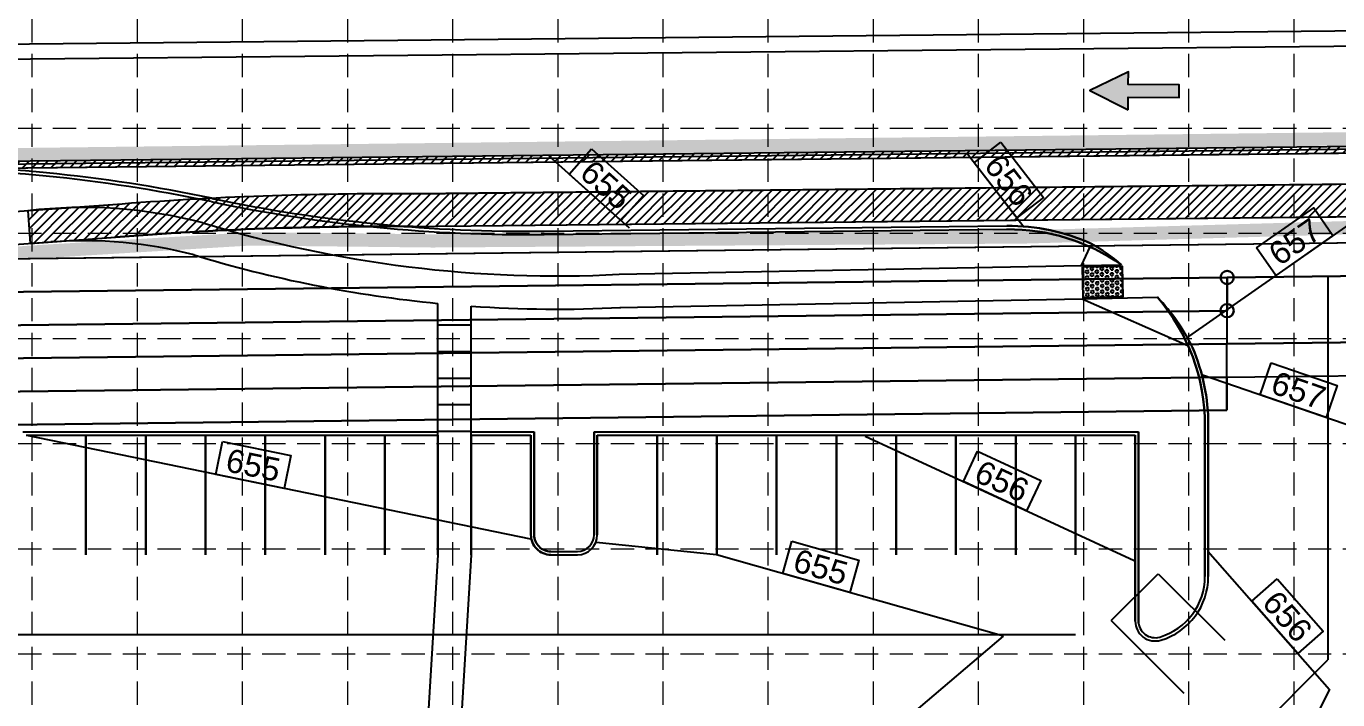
# Model space of a CAD drawing. Header units: feet. Extents: x -1048 to -33, y 2514 to 3149.
# Drawn here: x -636.3 to -438.8, y 2919.4 to 3020.8 of the extents above; entities that cross this region are included whole.
import ezdxf
from ezdxf.enums import TextEntityAlignment as Align

# ---------------------------------------------------------------- set-up
doc = ezdxf.new("R2010")
doc.units = ezdxf.units.FT
doc.header["$LTSCALE"] = 20
doc.header["$MEASUREMENT"] = 0
for name, pattern in [('DASHED', [0.75, 0.5, -0.25]), ('HIDDEN', [0.375, 0.25, -0.125]), ('HIDDEN2', [0.1875, 0.125, -0.0625]), ('PHANTOM2', [1.25, 0.625, -0.125, 0.125, -0.125, 0.125, -0.125])]:
    doc.linetypes.add(name, pattern=pattern)
for name, color, linetype in [('1 PROPOSED CONTOURS', 36, 'Continuous'), ('ARROWS', 252, 'Continuous'), ('BOUNDARY', 4, 'PHANTOM2'), ('E_CONC', 7, 'Continuous'), ('E_CURB', 7, 'Continuous'), ('E_GUT', 8, 'HIDDEN2'), ('EX_ESMT_UTIL', 3, 'HIDDEN2'), ('EX_ROW_DED', 2, 'HIDDEN2'), ('EX_STM_SEW', 8, 'HIDDEN'), ('GRID', 254, 'HIDDEN'), ('LIMITS OF DISTURBANCE', 1, 'HIDDEN'), ('P_CONTOUR', 1, 'Continuous'), ('P_CONTOUR_FOOT', 1, 'Continuous'), ('P_CURB', 2, 'Continuous'), ('P_DEDICATION', 1, 'PHANTOM2'), ('P_ESMT_LAND', 3, 'HIDDEN'), ('P_ESMT_SEW', 2, 'HIDDEN'), ('P_ESMT_WATER', 3, 'HIDDEN2'), ('P_GUT', 7, 'Continuous'), ('P_LOT_LINE', 5, 'PHANTOM2'), ('P_RAMP', 7, 'Continuous'), ('P_SIDEWALK', 2, 'Continuous'), ('P_STRIPE', 7, 'HIDDEN'), ('P_WALK', 2, 'Continuous'), ('P_WALK_JNT', 7, 'Continuous'), ('SAWCUT', 220, 'Continuous'), ('SILT FENCE', 200, 'Continuous')]:
    doc.layers.add(name, color=color, linetype=linetype)
doc.styles.get("Standard").update_dxf_attribs({"font": 'ARIAL.TTF'})

# ---------------------------------------------------------------- blocks, each defined once
blk = doc.blocks.new('arrow')
blk.add_lwpolyline([(-67.00679329302966, -25.35842018353742), (-59.3270347441985, -25.41938721699262), (-59.57091179542658, -56.1384215279777), (-51.89114823905948, -56.19938584448118), (-51.64727869913713, -25.48035696739953), (-43.96752265407486, -25.54132400085473), (-55.30425519266737, -2.410587189246144), (-67.00678578172392, -25.35840795725562)], close=True)
at = {"color": 254}
for points in [[(-43.96751955730906, -25.54132267721434), (-67.00679354271597, -25.35841771446121), (-55.30425158724847, -2.410596210431322), (-67.00679354271597, -25.35841771446121)], [(-59.57090883123692, -56.13841801592571), (-51.89115083610795, -56.19938633684342), (-59.32703554756517, -25.41938603537892), (-51.64727755243712, -25.48035435629663)]]:
    blk.add_solid(points, dxfattribs=at)

msp = doc.modelspace()

# ---------------------------------------------------------------- hatches: boundary and pattern name
at = {"layer": 'P_RAMP', "linetype": 'Continuous'}
h = msp.add_hatch(dxfattribs=at)
h.set_pattern_fill('HEX', scale=2, angle=1.119606519480838, style=0)
h.set_pattern_definition([(1.119606519480838, (163.9137248739942, 105.1848379410317), (-0.008460884827372337, 0.432930033055318), [0.25, -0.5]), (121.1196065194808, (163.9137248739942, 105.1848379410317), (-0.370697964273456, -0.2237923577266577), [0.2499999999999999, -0.4999999999999997]), (61.11960651948083, (164.1636771450567, 105.1897228351631), (-0.3791588491008283, 0.2091376753286603), [0.25, -0.5])])
h.paths.add_polyline_path([(-477.2686200245186, 2984.519818435831), (-471.2735364456624, 2984.636982198605), (-471.1830776093775, 2980.008347276606), (-477.1781611882336, 2979.891183513831)])
at = {"layer": 'SAWCUT', "linetype": 'Continuous'}
h = msp.add_hatch(dxfattribs=at)
h.set_pattern_fill('ANSI31', color=252, scale=8, style=0)
h.set_pattern_definition([(45, (2.431345984776272, -9.928449493265362), (-0.7071067811865475, 0.7071067811865476), [])])
h.paths.add_polyline_path([(-658.4291883453135, 2999.197662078796), (-408.63182408104, 3001.986771380103), (-408.6429888724271, 3002.986709051877), (-658.4403531367005, 3000.197599750571)])
h = msp.add_hatch(dxfattribs=at)
h.set_pattern_fill('ANSI31', color=252, scale=8, style=0)
h.set_pattern_definition([(45, (-4.107867356764245, -18.15356611949574), (-0.7071067811865475, 0.7071067811865476), [])])
edge = h.paths.add_edge_path()
edge.add_line((-406.9990131064783, 2997.313571804555), (-577.9931451323065, 2995.515789849217))
edge.add_arc((-581.9375886874741, 2474.987864453848), 520.5428702339187, 89.56583377851418, 94.55479735627758)
edge.add_line((-623.2752023597366, 2993.886777005464), (-636.0615818901518, 2992.978360504421))
edge.add_line((-636.0615818901518, 2992.978360504421), (-635.7072648725064, 2988.078183843442))
edge.add_line((-635.7072648725064, 2988.078183843442), (-622.8877529664026, 2989.005124143863))
edge.add_arc((-581.5260928903199, 2467.870571490521), 522.7733819672236, 89.62189396316842, 94.53796643145643, ccw=False)
edge.add_line((-578.0762343036918, 2990.63257027121), (-574.3193073374636, 2990.672069495115))
edge.add_line((-574.3193073374636, 2990.672069495115), (-569.3193073374633, 2990.724638022878))
edge.add_line((-569.3193073374633, 2990.724638022878), (-406.9476872316575, 2992.431765426765))
edge.add_line((-406.9476872316575, 2992.431765426765), (-406.9990131064783, 2997.313571804555))

# ---------------------------------------------------------------- linework, layer by layer
at = {"layer": 'BOUNDARY', "color": 7, "linetype": 'Continuous', "lineweight": 30}
for p, q in [((-455.4732342985403, 2982.939709024502), (-755.4878196517667, 2979.361440448368)), ((-455.4732342985403, 2982.9397090245), (-455.4892349531684, 2977.939162565374)), ((-388.5239195633209, 2983.73821230003), (-455.4732342985403, 2982.939709024502)), ((-388.5239195633209, 2983.73821230003), (-455.4732342985403, 2982.939709024502))]:
    msp.add_line(p, q, dxfattribs=at)
for centre in [(-455.4732342985403, 2982.9397090245), (-455.4892349531684, 2977.939162565374)]:
    msp.add_circle(centre, 1, dxfattribs=at)
at = {"layer": 'E_CONC', "color": 7, "linetype": 'Continuous'}
for p, q in [((-577.9931451323065, 2995.515789849217), (-218.580550823051, 2999.294548037671)), ((-569.3193073374633, 2990.724638022878), (-218.6636399944363, 2994.411328459664)), ((-623.2752023597366, 2993.886777005464), (-732.2408512786187, 2986.145242876175)), ((-578.0762343036918, 2990.63257027121), (-574.3193073374636, 2990.672069495115)), ((-574.3193073374636, 2990.672069495115), (-569.3193073374633, 2990.724638022878)), ((-732.0148569848282, 2981.11447188473), (-622.8877529664026, 2989.005124143863))]:
    msp.add_line(p, q, dxfattribs=at)
for centre, radius, start, end in [((-581.937588687474, 2474.987864453849), 520.5428702339178, 89.56583377851419, 94.55479735627759), ((-581.5260928903199, 2467.870571490522), 522.7733819672227, 89.62189396316839, 94.53796643145638)]:
    msp.add_arc(centre, radius, start, end, dxfattribs=at)
at = {"layer": 'E_CURB', "color": 7, "linetype": 'Continuous'}
msp.add_line((-689.3224804567476, 2998.852723417695), (-408.63182408104, 3001.986771380103), dxfattribs=at)
at = {"layer": 'E_GUT', "color": 7, "linetype": 'Continuous'}
msp.add_line((-689.3291793315799, 2999.452686020759), (-357.940313814562, 3003.152804194089), dxfattribs=at)
at = {"layer": 'EX_ESMT_UTIL', "color": 7, "linetype": 'Continuous', "lineweight": 30}
for p, q in [((-755.3685583135372, 2969.362151636995), (-455.5052356077965, 2972.938616106247)), ((-455.5052356077964, 2972.938616106247), (-428.3193073374633, 2973.262862184911))]:
    msp.add_line(p, q, dxfattribs=at)
at = {"layer": 'EX_ROW_DED', "color": 7, "linetype": 'Continuous'}
for points in [[(-929.6166446451805, 2982.284539326552), (-388.6149465022252, 2988.738378910339)], [(-773.9609085182847, 2984.141422871849), (-388.6149465022252, 2988.738378910339)]]:
    msp.add_lwpolyline(points, dxfattribs=at)
at = {"layer": 'EX_STM_SEW', "color": 5, "linetype": 'Continuous'}
for p, q in [((-411.0829994110138, 3020.282958183743), (-704.5715606339335, 3017.391591011102)), ((-411.1860886301731, 3018.007877354748), (-704.6746498530928, 3015.116510182107))]:
    msp.add_line(p, q, dxfattribs=at)
at = {"layer": 'GRID', "color": 252, "linetype": 'HIDDEN', "lineweight": 0, "ltscale": 0.7}
for p, q in [((-635.4570355725302, 3132.093081766517), (-635.4570355725302, 2577.856484918518)), ((-619.623702239179, 3132.093081766517), (-619.6237022391791, 2577.856484918518)), ((-603.790368905828, 3132.093081766517), (-603.790368905828, 2577.856484918518)), ((-587.9570355724769, 3132.093081766517), (-587.9570355724769, 2577.856484918518)), ((-572.1237022391258, 3132.093081766517), (-572.1237022391258, 2577.856484918518)), ((-556.2903689057748, 3132.093081766517), (-556.2903689057748, 2577.856484918518)), ((-540.4570355724236, 3132.093081766517), (-540.4570355724236, 2577.856484918518)), ((-524.6237022390726, 3132.093081766517), (-524.6237022390726, 2577.856484918518)), ((-508.7903689057215, 3132.093081766517), (-508.7903689057215, 2577.856484918518)), ((-492.9570355723704, 3132.093081766517), (-492.9570355723704, 2577.856484918518)), ((-477.1237022390193, 3132.093081766517), (-477.1237022390193, 2577.856484918518)), ((-461.2903689056682, 3132.093081766517), (-461.2903689056683, 2577.856484918518)), ((-445.4570355723172, 3132.093081766517), (-445.4570355723172, 2577.856484918518)), ((-1031.290368906307, 3005.426415099708), (-49.62370223853998, 3005.426415099708)), ((-1031.290368906307, 2989.593081766357), (-49.62370223853998, 2989.593081766357)), ((-1031.290368906307, 2973.759748433006), (-49.62370223853998, 2973.759748433006)), ((-1031.290368906307, 2957.926415099655), (-49.62370223853998, 2957.926415099655)), ((-1031.290368906307, 2942.093081766304), (-49.62370223853998, 2942.093081766304)), ((-1031.290368906307, 2926.259748432953), (-49.62370223853998, 2926.259748432953))]:
    msp.add_line(p, q, dxfattribs=at)
at = {"layer": 'LIMITS OF DISTURBANCE', "linetype": 'DASHED', "ltscale": 2, "const_width": 2}
msp.add_lwpolyline([(-399.7674801877588, 2994.053164942468), (-394.7832335947251, 2701.715294315646), (-349.982776164748, 2697.116837578371), (-352.3069407305038, 2670.805158569458), (-393.1884818771737, 2674.955497920297, 0.01751689937466389), (-552.3037364054217, 2682.578149567832), (-767.0739713360272, 2683.086419495658), (-767.9870889575482, 2756.666826806191, -0.3660573990600719), (-759.4575796993631, 2767.013926988568), (-761.2914827528102, 2919.28144744217, -0.4007436565852742), (-739.9531353896373, 2942.175053223595), (-739.419683357221, 2982.19410718075), (-659.7512323150613, 2988.065737157265), (-659.7512323150613, 3001.172242917388), (-405.166176320457, 3004.195736960663), (-404.9878268432963, 2993.944899593816)], format="xyb", close=True, dxfattribs=at)
at = {"layer": 'P_CONTOUR', "color": 36, "linetype": 'Continuous'}
for p, q in [((-510.0076718487832, 2959.025002786955), (-469.4597479074292, 2940.317870327389)), ((-700.319307337462, 2929.182611489694), (-478.319307337462, 2929.182611489694))]:
    msp.add_line(p, q, dxfattribs=at)
at = {"layer": 'P_CONTOUR', "color": 35}
msp.add_line((-510.007671848784, 2959.025002786954), (-469.4597479074296, 2940.317870327389), dxfattribs=at)
at = {"layer": 'P_CONTOUR', "color": 36, "linetype": 'Continuous'}
for points in [[(-424.1302309063027, 3002.333636524352), (-422.8624595157017, 3000.926130975975), (-461.3195825442668, 2974.043042044556)], [(-557.6358912043798, 3001.250349373572), (-545.5212149418077, 2990.412613874462)], [(-494.5683519098671, 3001.534606744958), (-486.1162304082392, 2990.556149302727)], [(-459.2065734573404, 2968.272297907905), (-428.0745599506623, 2957.575379724294)], [(-560.3475933995215, 2943.53574363274), (-636.235421253674, 2959.145676031171)], [(-489.1409487401385, 2928.948066289234), (-532.3961273462047, 2941.189468537298), (-550.5001175475046, 2943.047778989131)], [(-458.3623576079118, 2941.72968836446), (-440.0494134953766, 2920.898787455932), (-454.9870269805252, 2891.43902299933)], [(-595.7852934333033, 2910.671721290492), (-549.9366154082965, 2910.671721290492), (-502.9831759995574, 2917.181267550099), (-489.1409487401344, 2928.948066289234)]]:
    msp.add_lwpolyline(points, dxfattribs=at)
at = {"layer": 'P_CONTOUR', "color": 35}
for points in [[(-424.130230906303, 3002.333636524352), (-422.8624595157021, 3000.926130975975), (-461.3195825442672, 2974.043042044555)], [(-557.6358912043802, 3001.250349373571), (-545.5212149418085, 2990.412613874461)], [(-494.5683519098675, 3001.534606744957), (-486.11623040824, 2990.556149302726)], [(-459.2065734573407, 2968.272297907904), (-428.0745599506627, 2957.575379724294)], [(-560.3475933995223, 2943.535743632739), (-636.2354212536743, 2959.14567603117)], [(-489.1409487401388, 2928.948066289233), (-532.396127346205, 2941.189468537297), (-550.5001175475049, 2943.047778989131)], [(-458.3623576079117, 2941.729688364459), (-440.0494134953769, 2920.898787455931), (-454.9870269805256, 2891.43902299933)], [(-595.7852934333041, 2910.671721290492), (-549.9366154082973, 2910.671721290491), (-502.9831759995577, 2917.181267550099), (-489.1409487401352, 2928.948066289233)]]:
    msp.add_lwpolyline(points, dxfattribs=at)
at = {"layer": 'P_CONTOUR_FOOT', "color": 36, "linetype": 'Continuous'}
for points in [[(-551.2045741679044, 3002.286705348806), (-543.3812888908633, 2995.28802913867), (-546.7552299822682, 2991.516558240827), (-554.5785152584974, 2998.515234451419)], [(-489.5486529876923, 3003.309753233972), (-483.1451651783352, 2994.992265326212), (-487.1548826425694, 2991.905254299579), (-493.5583704510441, 3000.222742207637)], [(-451.041620544828, 2987.401955502565), (-442.4383351984193, 2993.416000935431), (-439.5390676245722, 2989.268505455413), (-448.1423529712381, 2983.254460023441)], [(-448.8510254693697, 2970.064910869721), (-438.9237701926281, 2966.653919241074), (-440.568150426692, 2961.868160694369), (-450.4954057028624, 2965.279152323751)], [(-606.7542291067957, 2958.24779956006), (-596.4725747308107, 2956.132889511593), (-597.4921363894687, 2951.176281271503), (-607.7737907649805, 2953.291191320772)], [(-493.080373859827, 2956.788425083099), (-483.548947523904, 2952.391019800073), (-485.6688607673796, 2947.796083558766), (-495.2002871026598, 2952.193488842466)], [(-521.0300612066926, 2943.231949164559), (-510.9298259378111, 2940.373538988682), (-512.307816184245, 2935.504389771183), (-522.4080514525967, 2938.362799947825)], [(-447.9402262432486, 2937.538817099969), (-441.0095632881216, 2929.655215624581), (-444.8101115869028, 2926.314062552636), (-451.740774541169, 2934.197664028379)]]:
    msp.add_lwpolyline(points, close=True, dxfattribs=at)
at = {"layer": 'P_CURB', "color": 7, "linetype": 'Continuous'}
for p, q in [((-558.3137456238877, 2989.414820364248), (-488.6486686833849, 2990.19266489693)), ((-477.3862007030579, 2984.737357698904), (-471.3872849883081, 2984.851420170242)), ((-477.2911486436078, 2979.738261269949), (-465.9733294010874, 2979.953456564293)), ((-636.8193073374637, 2959.682611489693), (-574.3193073374637, 2959.682611489693)), ((-569.3193073374634, 2959.682611489693), (-559.8193073374634, 2959.682611489693)), ((-550.8193073374634, 2959.682611489693), (-468.8193073374636, 2959.682611489694)), ((-557.3193073374634, 2941.682611489693), (-553.3193073374637, 2941.682611489693))]:
    msp.add_line(p, q, dxfattribs=at)
at = {"layer": 'P_CURB', "color": 7, "linetype": 'Continuous', "lineweight": 30}
for p, q in [((-458.8193073374634, 2937.905408342828), (-458.8193073374633, 2960.69450357959)), ((-559.8193073374634, 2944.182611489693), (-559.8193073374634, 2959.682611489693)), ((-550.8193073374637, 2944.182611489693), (-550.8193073374634, 2959.682611489693)), ((-468.8193073374636, 2930.90135427932), (-468.8193073374635, 2959.682611489694))]:
    msp.add_line(p, q, dxfattribs=at)
at = {"layer": 'P_CURB', "color": 7, "linetype": 'Continuous'}
for centre, radius, start, end in [((-655.8676999406762, 2769.786411766273), 229.52555, 78.08526456932294, 90.63970871632063), ((-560.8874806827099, 3219.926068385098), 230.52555, 258.0852645693229, 270.639705062088), ((-553.3193073374637, 2944.182611489693), 2.5, 270.0000000000005, 359.9999999999997), ((-468.3193073374633, 2937.905408342828), 9.5, 286.6015495990167, 359.9999999999999), ((-466.3193073374637, 2931.197204410328), 2.5, 180, 286.6015495990172)]:
    msp.add_arc(centre, radius, start, end, dxfattribs=at)
at = {"layer": 'P_CURB', "color": 7, "linetype": 'Continuous', "lineweight": 30}
for centre, radius, start, end in [((-488.3193073374633, 2960.69450357959), 29.5, 54.9726872174796, 90.63970871632054), ((-488.3193073374633, 2960.69450357959), 29.5, 359.9999999999998, 40.75651305563822), ((-557.3193073374634, 2944.182611489693), 2.5, 179.9999999999999, 270.0000000000037)]:
    msp.add_arc(centre, radius, start, end, dxfattribs=at)
at = {"layer": 'P_DEDICATION', "color": 7, "linetype": 'Continuous', "lineweight": 30}
msp.add_line((-455.4732342985403, 2982.9397090245), (-455.4892349531684, 2977.939162565374), dxfattribs=at)
msp.add_lwpolyline([(-755.5038203063947, 2974.360893989239), (-455.4892349531684, 2977.939162565374)], dxfattribs=at)
at = {"layer": 'P_ESMT_LAND', "color": 7, "linetype": 'Continuous', "lineweight": 30}
msp.add_line((-455.5212362624245, 2967.93806964712), (-455.5372369170526, 2962.937523187994), dxfattribs=at)
at = {"layer": 'P_ESMT_LAND', "color": 7, "linetype": 'Continuous'}
msp.add_lwpolyline([(-455.5212362624243, 2967.93806964712), (-388.3450275559283, 2968.739279082972), (-218.635999445228, 2968.441469544099)], dxfattribs=at)
at = {"layer": 'P_ESMT_LAND', "color": 7, "linetype": 'Continuous', "lineweight": 30}
msp.add_lwpolyline([(-755.551822270279, 2959.359254611859), (-455.5372369170526, 2962.937523187994)], dxfattribs=at)
at = {"layer": 'P_ESMT_SEW', "color": 7, "linetype": 'Continuous'}
msp.add_line((-455.5212362624245, 2967.93806964712), (-455.4892349531684, 2977.939162565374), dxfattribs=at)
at = {"layer": 'P_ESMT_SEW', "color": 7, "linetype": 'Continuous', "lineweight": 30}
msp.add_lwpolyline([(-755.6114529393935, 2964.358899017544), (-455.5212362624245, 2967.93806964712)], dxfattribs=at)
at = {"layer": 'P_ESMT_WATER', "color": 7, "linetype": 'Continuous'}
for p, q in [((-472.9236653518048, 2931.266277392685), (-465.8525975399388, 2938.337345204551)), ((-465.8525975399391, 2938.337345204551), (-455.8225805376199, 2928.307328202231)), ((-472.9236653518048, 2931.266277392685), (-461.9803890278498, 2920.32300106873))]:
    msp.add_line(p, q, dxfattribs=at)
at = {"layer": 'P_GUT', "color": 7, "linetype": 'Continuous'}
for p, q in [((-558.3193218388293, 2989.914789269147), (-488.6542510790784, 2990.692633732817)), ((-636.3193073374634, 2959.182611489693), (-574.3193073374637, 2959.182611489694)), ((-569.3193073374637, 2959.182611489694), (-560.3193073374637, 2959.182611489693)), ((-550.3193073374634, 2959.182611489693), (-469.3193073374635, 2959.182611489693)), ((-557.3193073374632, 2941.182611489693), (-553.3193073374637, 2941.182611489693))]:
    msp.add_line(p, q, dxfattribs=at)
at = {"layer": 'P_GUT', "color": 7, "linetype": 'Continuous', "lineweight": 30}
for p, q in [((-458.3193073374633, 2937.905408342828), (-458.3193073374633, 2960.69450357959)), ((-560.3193073374634, 2944.182611489693), (-560.3193073374634, 2959.182611489693)), ((-550.3193073374637, 2944.182611489693), (-550.3193073374634, 2959.182611489693)), ((-469.3193073374637, 2931.197204410328), (-469.3193073374636, 2959.182611489693))]:
    msp.add_line(p, q, dxfattribs=at)
at = {"layer": 'P_GUT', "color": 7, "linetype": 'Continuous'}
for centre, radius, start, end in [((-655.8676999406762, 2769.786411766273), 230.02555, 78.08526456932294, 90.63970871632063), ((-560.8874806827099, 3219.926068385098), 230.02555, 258.0852645693229, 270.639705062088), ((-487.6341250232406, 2966.394664066775), 24.58885229089737, 48.64366065686102, 61.49896561298742), ((-486.5586422158819, 2959.953108511312), 28.70137672522535, 25.72237308251358, 44.17424797950252), ((-553.3193073374637, 2944.182611489693), 3, 270.0000000000005, 359.9999999999997), ((-468.3193073374633, 2937.905408342828), 10, 286.6015495990167, 359.9999999999999), ((-466.3193073374637, 2931.197204410328), 3, 180, 286.6015495990172)]:
    msp.add_arc(centre, radius, start, end, dxfattribs=at)
at = {"layer": 'P_GUT', "color": 7, "linetype": 'Continuous', "lineweight": 30}
for centre, radius, start, end in [((-488.3193073374633, 2960.69450357959), 30, 65.54708606885296, 90.63970871632054), ((-488.3193073374633, 2960.69450357959), 30, 359.9999999999998, 22.98626895465176), ((-557.3193073374634, 2944.182611489693), 3, 179.9999999999999, 270.0000000000037)]:
    msp.add_arc(centre, radius, start, end, dxfattribs=at)
at = {"layer": 'P_LOT_LINE', "color": 7, "linetype": 'Continuous'}
for p in [(-440.3193073374632, 2983.120449639448), (-457.7852934333045, 2907.878877914515)]:
    msp.add_line(p, (-440.3193073374637, 2925.344864010357), dxfattribs=at)
at = {"layer": 'P_RAMP', "color": 7, "linetype": 'Continuous'}
msp.add_lwpolyline([(-477.2686200245186, 2984.519818435831), (-471.2735364456624, 2984.636982198605), (-471.1830776093775, 2980.008347276606), (-477.1781611882336, 2979.891183513831)], close=True, dxfattribs=at)
at = {"layer": 'P_SIDEWALK', "color": 7, "linetype": 'Continuous'}
for p, q in [((-636.0615818901518, 2992.978360504421), (-635.7072648725064, 2988.078183843442)), ((-477.3862007030579, 2984.737357698904), (-476.1079212758548, 2987.548405539163)), ((-547.0281427436895, 2983.41319640113), (-477.3862007030579, 2984.737357698904)), ((-546.9330906842395, 2978.414099972175), (-477.2911486436078, 2979.738261269949)), ((-477.2911486436078, 2979.738261269948), (-461.3762788458566, 2972.707963351882))]:
    msp.add_line(p, q, dxfattribs=at)
for centre, radius, start, end in [((-627.6724429060583, 2922.710798223096), 70.76657376088126, 75.32030910984435, 96.80823201090232), ((-556.3537371228726, 3165.454223259957), 182.2797360387086, 252.9697736368028, 272.9325836006179), ((-627.6724429060583, 2922.710798223096), 65.76657376088126, 75.32030910984435, 94.29148207517515), ((-556.3537371228726, 3165.454223259957), 187.2797360387086, 252.9697736368028, 264.4952043748522), ((-556.3537371228726, 3165.454223259957), 187.2797360387086, 266.0301783045184, 272.9325836006179)]:
    msp.add_arc(centre, radius, start, end, dxfattribs=at)
at = {"layer": 'P_STRIPE', "color": 7, "linetype": 'Continuous', "lineweight": 30}
for p, q in [((-627.3193073374637, 2941.182611489693), (-627.3193073374637, 2959.182611489693)), ((-618.3193073374637, 2941.182611489693), (-618.3193073374637, 2959.182611489693)), ((-609.3193073374637, 2941.182611489693), (-609.3193073374637, 2959.182611489693)), ((-600.3193073374634, 2941.182611489693), (-600.3193073374634, 2959.182611489693)), ((-591.3193073374637, 2941.182611489693), (-591.3193073374637, 2959.182611489693)), ((-582.3193073374637, 2941.182611489693), (-582.3193073374637, 2959.182611489693)), ((-574.3193073374637, 2941.182611489693), (-574.3193073374637, 2959.182611489693)), ((-569.3193073374637, 2941.182611489693), (-569.3193073374637, 2959.182611489693)), ((-541.3193073374637, 2941.182611489693), (-541.3193073374634, 2959.182611489693)), ((-532.3193073374637, 2941.182611489693), (-532.3193073374634, 2959.182611489693)), ((-523.3193073374637, 2941.182611489693), (-523.3193073374634, 2959.182611489693)), ((-514.3193073374637, 2941.182611489693), (-514.3193073374634, 2959.182611489693)), ((-505.3193073374636, 2941.182611489693), (-505.3193073374635, 2959.182611489693)), ((-496.3193073374636, 2941.182611489693), (-496.3193073374635, 2959.182611489693)), ((-487.3193073374636, 2941.182611489693), (-487.3193073374635, 2959.182611489693)), ((-478.3193073374636, 2941.182611489693), (-478.3193073374635, 2959.182611489693))]:
    msp.add_line(p, q, dxfattribs=at)
at = {"layer": 'P_STRIPE', "color": 7, "linetype": 'Continuous'}
for p, q in [((-574.3193073374637, 2941.182611489693), (-575.785293433305, 2917.182611489693)), ((-569.3193073374637, 2941.182611489693), (-570.785293433305, 2917.182611489693))]:
    msp.add_line(p, q, dxfattribs=at)
at = {"layer": 'P_WALK', "color": 7, "linetype": 'Continuous'}
for p, q in [((-574.3193073374634, 2959.182611489693), (-574.3193073374634, 2979.038189031158)), ((-569.3193073374633, 2959.182611489694), (-569.3193073374634, 2978.623836224714))]:
    msp.add_line(p, q, dxfattribs=at)
at = {"layer": 'P_WALK_JNT', "color": 7, "linetype": 'Continuous'}
for p, q in [((-574.3193073374636, 2975.786710153395), (-569.3193073374634, 2975.786710153395)), ((-574.3193073374636, 2971.786710153395), (-569.3193073374634, 2971.786710153395)), ((-574.3193073374636, 2967.786710153395), (-569.3193073374634, 2967.786710153395)), ((-574.3193073374636, 2963.786710153395), (-569.3193073374634, 2963.786710153395)), ((-574.3193073374636, 2959.786710153395), (-569.3193073374634, 2959.786710153395))]:
    msp.add_line(p, q, dxfattribs=at)
at = {"layer": 'SAWCUT', "color": 252, "linetype": 'Continuous'}
msp.add_lwpolyline([(-658.4291883453135, 2999.197662078796), (-408.63182408104, 3001.986771380103), (-408.6429888724271, 3002.986709051877), (-658.4403531367005, 3000.197599750571)], close=True, dxfattribs=at)
msp.add_lwpolyline([(-406.9990131064783, 2997.313571804555), (-577.9931451323065, 2995.515789849217, 0.02177189926873611), (-623.2752023597366, 2993.886777005464), (-636.0615818901518, 2992.978360504421), (-635.7072648725064, 2988.078183843442), (-622.8877529664026, 2989.005124143863, -0.02145370323795167), (-578.0762343036918, 2990.63257027121), (-574.3193073374636, 2990.672069495115), (-569.3193073374633, 2990.724638022878), (-406.9476872316575, 2992.431765426765)], format="xyb", close=True, dxfattribs=at)
at = {"layer": 'SILT FENCE', "linetype": 'Continuous', "const_width": 2}
msp.add_lwpolyline([(-402.4242816715664, 2983.853867339712), (-403.3689281746315, 2991.407936697515), (-486.0225520629915, 2989.044220382052), (-575.1474626129302, 2988.450004222148), (-602.6449241970126, 2988.744503767441), (-635.3076878043148, 2986.765753895805), (-737.0929487021895, 2979.433783482134), (-737.0131542233667, 2972.201066845014), (-737.0752071608017, 2971.080840340737)], dxfattribs=at)

# ---------------------------------------------------------------- block references
at = {"layer": 'ARROWS', "color": 3, "linetype": 'Continuous', "xscale": 0.2499999999990905, "yscale": 0.2500000000009095, "zscale": 0.25, "rotation": 90}
msp.add_blockref('arrow', (-476.7349880797382, 3024.918053888599), dxfattribs=at)

# ---------------------------------------------------------------- texts
at = {"layer": '1 PROPOSED CONTOURS', "color": 36, "linetype": 'Continuous'}
for s, rotation, p in [('655', 318.1843264487055, (-548.9906642305414, 2996.888606222938)), ('656', 307.5920419979126, (-488.3647409320599, 2997.596678437683)), ('657', 34.95510980761194, (-445.2801270712505, 2988.321773059139)), ('657', 341.0373472533279, (-444.7144465971705, 2965.950352981257)), ('655', 348.3765299263553, (-602.12593435395, 2954.695369537633)), ('656', 335.2333567240624, (-489.3810875509437, 2952.276645812306)), ('655', 344.1982579602191, (-516.6728976279364, 2939.351743379884)), ('656', 311.3194774149385, (-446.3874108325444, 2931.914794012914))]:
    msp.add_text(s, height=3.499999999999999, rotation=rotation, dxfattribs=at).set_placement(p, align=Align.MIDDLE)

doc.saveas('drawing.dxf')
